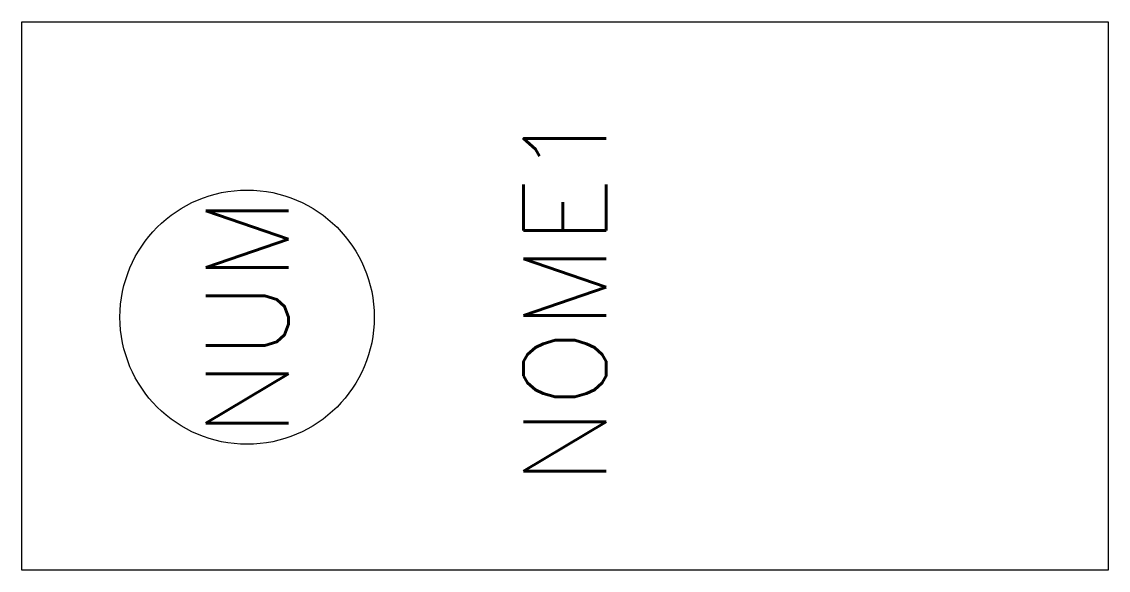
# Model space of a CAD drawing. Header units: millimetres. Extents: x 0 to 26.3, y 0 to 13.3.
import ezdxf
from ezdxf.enums import TextEntityAlignment as Align

# ---------------------------------------------------------------- set-up
doc = ezdxf.new("R2010")
doc.units = ezdxf.units.MM
doc.styles.add('Romans', font='romans.shx')

msp = doc.modelspace()

# ---------------------------------------------------------------- linework, layer by layer
at = {"linetype": 'ByBlock'}
msp.add_lwpolyline([(0, 13.282), (26.304, 13.282), (26.304, 0), (0, 0)], close=True, dxfattribs=at)
msp.add_circle((5.456, 6.128), 3.078)

# ---------------------------------------------------------------- texts
at = {"color": 7, "style": 'Romans', "flags": 4}
for tag, text, p in [('NOME1', 'NOME1', (13.15, 6.64)), ('NUM', '@LM', (5.46, 6.13))]:
    msp.add_attdef(tag, text=text, height=2, rotation=90, dxfattribs=at).set_placement(p, align=Align.MIDDLE_CENTER)

doc.saveas('drawing.dxf')
